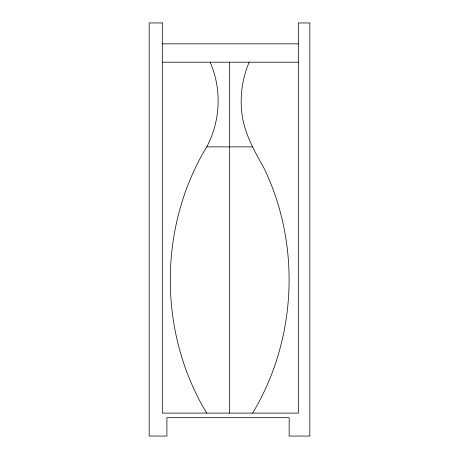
<?xml version="1.0" encoding="UTF-8"?>
<svg xmlns="http://www.w3.org/2000/svg" width="459" height="459" viewBox="0 0 459 459"><rect width="100%" height="100%" fill="white"/><g stroke="black" fill="none" stroke-linecap="round" stroke-linejoin="round"><path stroke-width="0.69" d="M249.162 62.252C242.886 76.905 240.223 93.045 241.468 108.938C242.754 130.241 253.316 149.267 263.65 167.386C301.196 244.463 296.921 339.694 252.622 413.1M206.722 413.1C158.143 333.027 158.143 226.953 206.722 146.88C220.584 121.084 221.892 89.092 210.176 62.252M162.314 43.829L298.585 43.829M162.314 62.189L298.585 62.189M206.722 146.88L252.622 146.88M229.672 62.252L229.672 413.1M162.314 22.95L149.175 22.95L149.175 436.05L166.904 436.05L166.904 417.69L289.159 417.69L289.159 436.05L309.825 436.05L309.825 22.95L298.339 22.95L298.339 413.1L162.314 413.1L162.314 22.95"/></g></svg>
